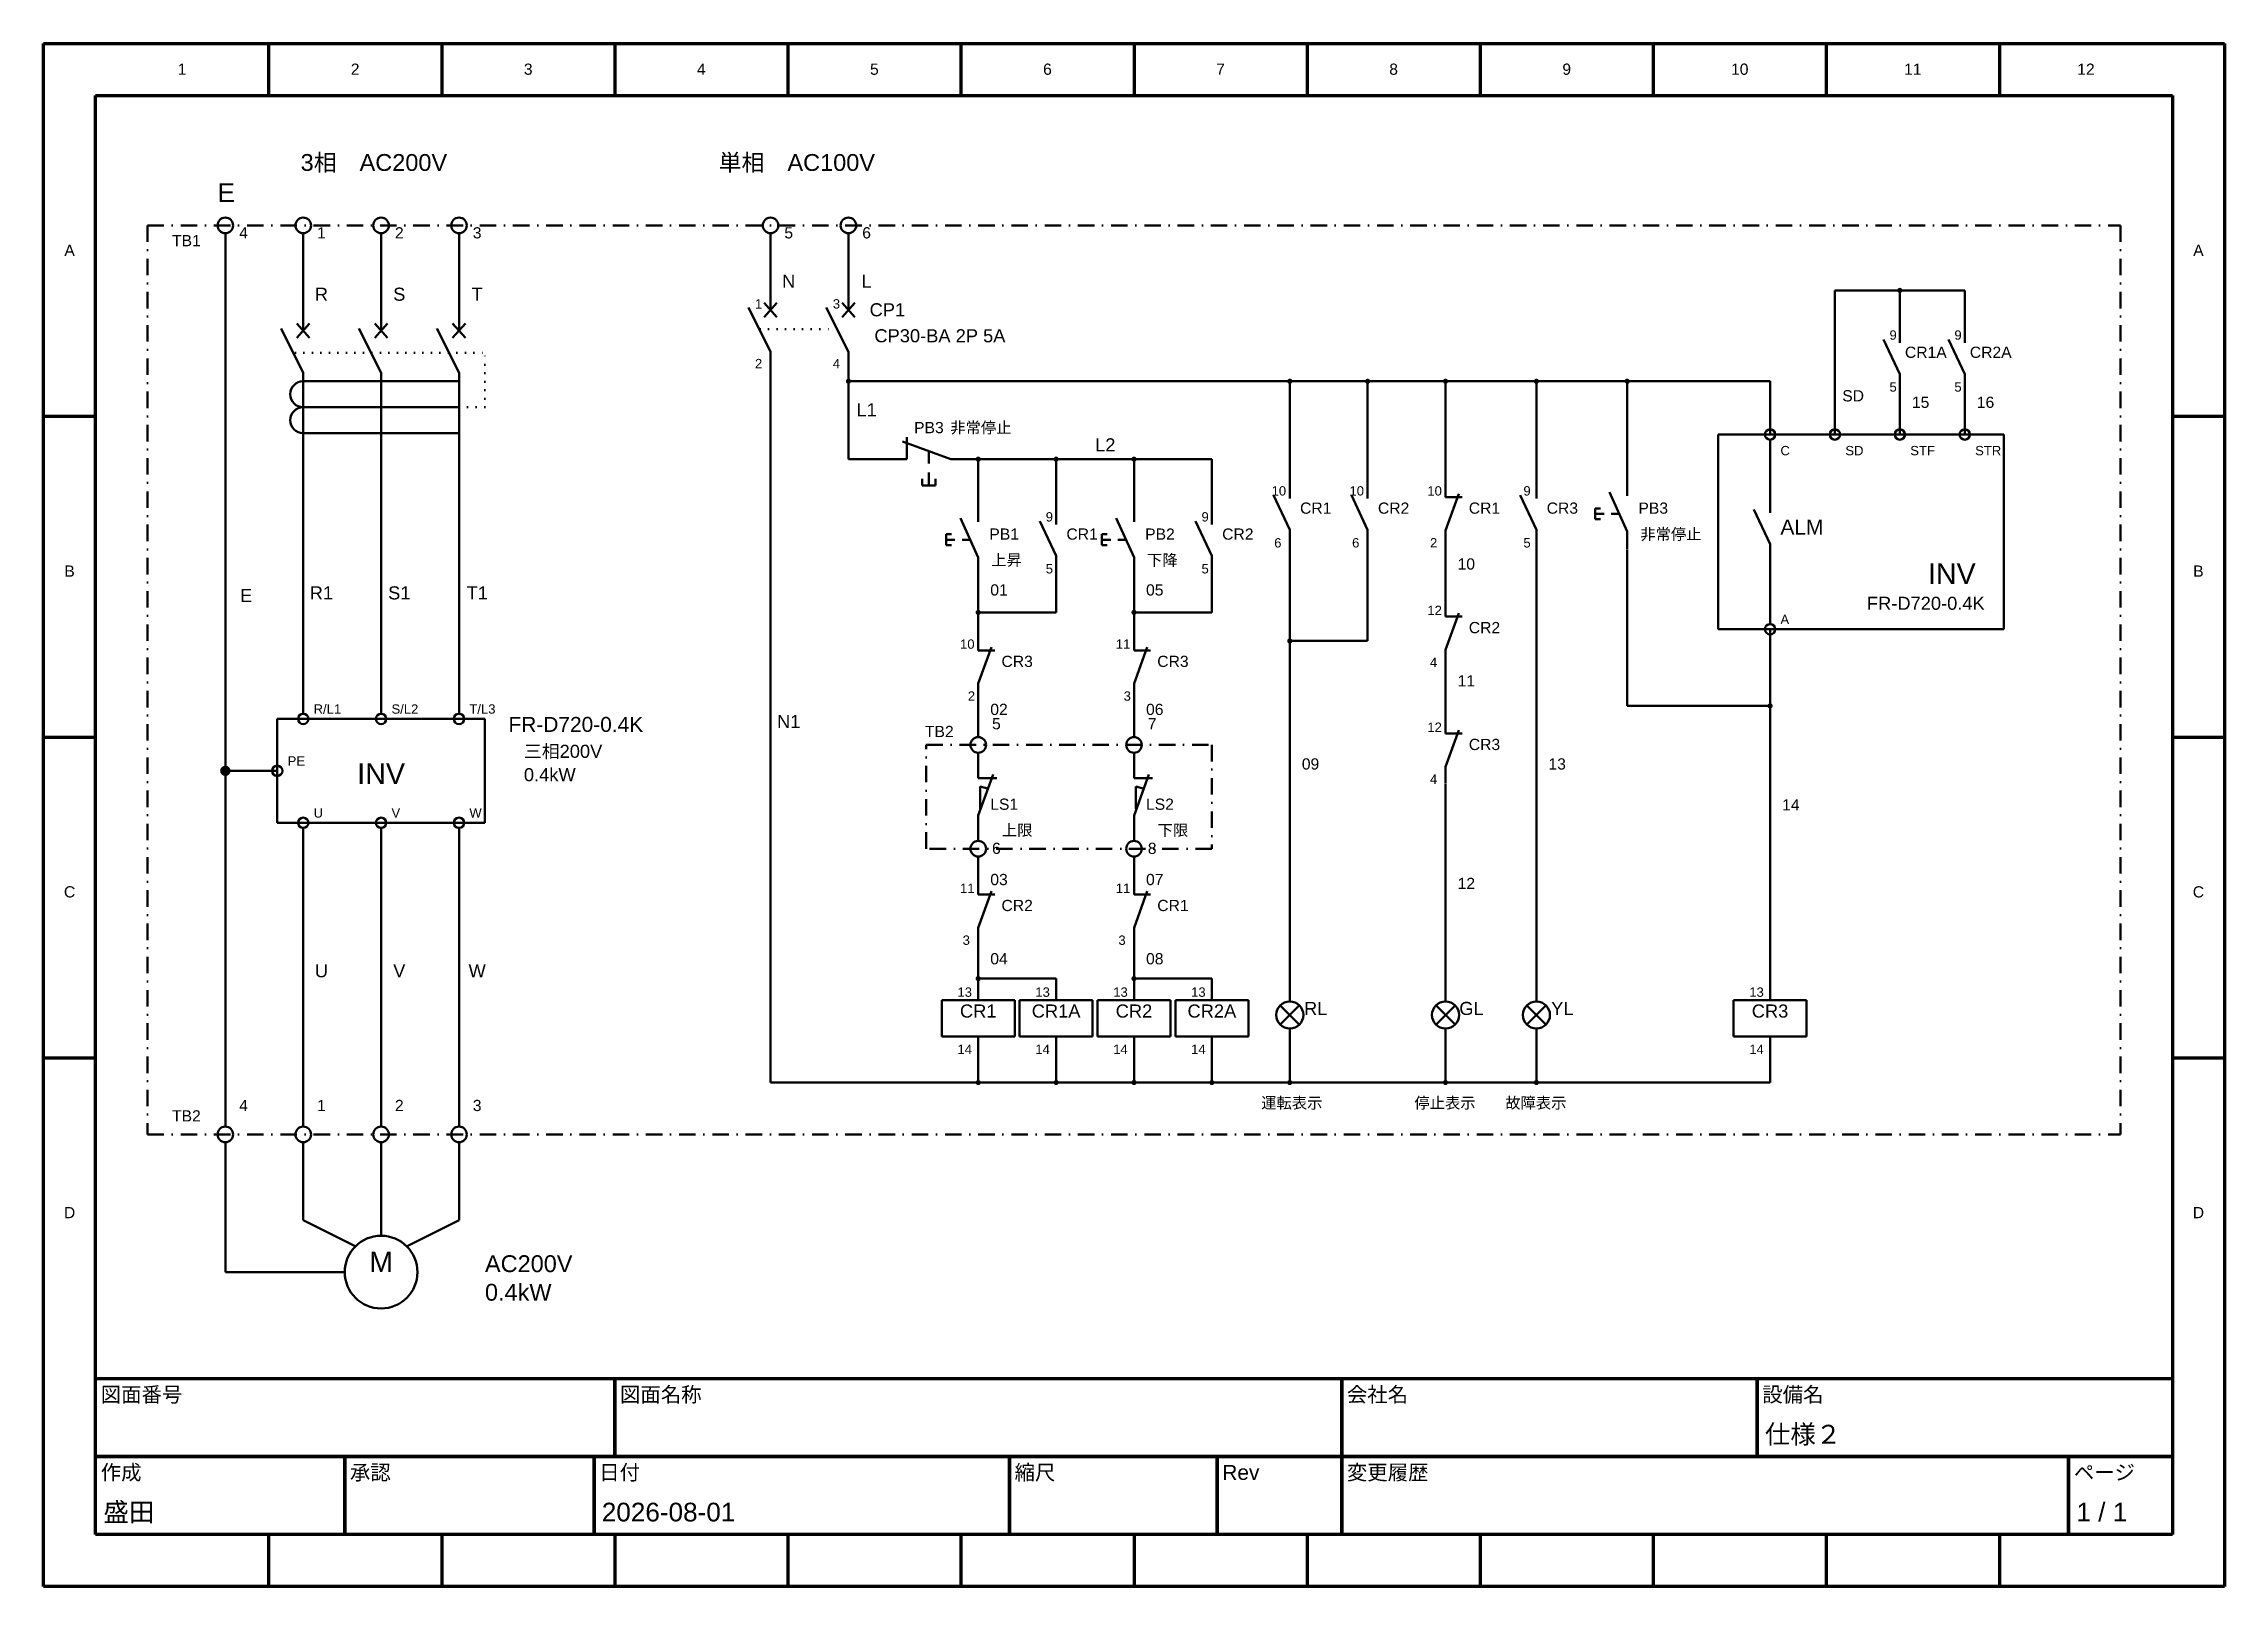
# Model space of a CAD drawing. Header units: millimetres. Extents: x 0 to 840, y 0 to 594.
import ezdxf
from ezdxf.enums import TextEntityAlignment as Align

# ---------------------------------------------------------------- set-up
doc = ezdxf.new("R2010")
doc.units = ezdxf.units.MM
doc.linetypes.add('DASHDOT', pattern=[12.7, 6.35, -3.175, 0, -3.175])
doc.linetypes.add('DOT', pattern=[3.175, 0, -3.175])
doc.layers.get('0').update_dxf_attribs({"linetype": 'CONTINUOUS', "lineweight": 35})
doc.layers.add('CIRCUIT', color=2, linetype='CONTINUOUS', lineweight=50)
doc.layers.add('FRAME', color=4, linetype='CONTINUOUS', lineweight=100)
doc.styles.get("Standard").update_dxf_attribs({"font": 'arial.ttf'})

# ---------------------------------------------------------------- blocks, each defined once
blk = doc.blocks.new('custom_msctfsfu_t61')
for p, q in [((-60, -20), (-60, 30)), ((-30, 0), (-30, 30)), ((0, -6), (0, 30)), ((30, 0), (30, 30)), ((-10, -10), (-30, 0)), ((-30, 0), (-30, 0)), ((10, -10), (30, 0)), ((30, 0), (30, 0)), ((-14, -20), (-60, -20))]:
    blk.add_line(p, q)
blk.add_circle((0, -20), 14)
blk = doc.blocks.new('custom_msbxi3vy_u8w')
for p, q in [((0, 20), (0, 40)), ((-36, 6), (-30, 6)), ((-36, 6), (-36, -6)), ((-36, 0), (-26, 0)), ((0, -20), (-20, 24)), ((-18, 0), (-9, 0)), ((-36, -6), (-30, -6)), ((0, -20), (0, -40))]:
    blk.add_line(p, q)
blk = doc.blocks.new('custom_msbxnsrr_9fd')
for p, q in [((0, 39), (0, 23)), ((-48, 23), (48, 23)), ((-48, -25), (-48, 23)), ((48, 23), (48, -25)), ((48, -25), (-48, -25)), ((0, -25), (0, -41))]:
    blk.add_line(p, q)
blk = doc.blocks.new('custom_mryh1kfx_dlh')
for p, q in [((0, 13), (0, 27)), ((0, -14), (-14, 16)), ((0, -14), (0, -27))]:
    blk.add_line(p, q)
blk = doc.blocks.new('custom_msc0tnf8_xh3')
for p, q in [((-14, 14), (14, -14)), ((14, 14), (-14, -14)), ((0, 20), (0, 30)), ((0, -30), (0, -20))]:
    blk.add_line(p, q)
blk.add_circle((0, 0), 20)
blk = doc.blocks.new('custom_msc103jp_uzb')
for p, q in [((0, 40), (0, 20)), ((0, -20), (16, 24)), ((0, 20), (20, 20)), ((0, -20), (0, -40))]:
    blk.add_line(p, q)
blk = doc.blocks.new('custom_msekru4r_trn')
for p, q in [((0, 40), (0, 20)), ((0, -20), (16, 24)), ((0, 20), (20, 20)), ((2, -13), (2, 11)), ((2, 11), (10, 9)), ((0, -20), (0, -40))]:
    blk.add_line(p, q)
blk = doc.blocks.new('custom_msemh9hr_ahw')
for p, q in [((-20, 0), (-20, 20)), ((-40, 0), (-20, 0)), ((20, 0), (-24, 16)), ((0, -4), (0, 7)), ((20, 0), (40, 0)), ((-6, -24), (-6, -18)), ((0, -24), (0, -12)), ((6, -24), (6, -18)), ((-6, -24), (6, -24))]:
    blk.add_line(p, q)
blk = doc.blocks.new('custom_mt57stff_0vh')
for p, q in [((-12.442, 10.208), (-7.558, 4.714)), ((-7.558, 10.208), (-12.442, 4.714)), ((-10, 15.701), (-10, 7.156)), ((17.558, 10.208), (22.442, 4.714)), ((22.442, 10.208), (17.558, 4.714)), ((20, 15.701), (20, 7.156)), ((-10, -8.714), (-18.545, 8.377)), ((20, -8.714), (11.455, 8.377)), ((-10, -8.714), (-10, -17.26)), ((20, -8.714), (20, -17.26))]:
    blk.add_line(p, q)
at = {"linetype": 'DOT'}
blk.add_line((-14, 0), (15, 0), dxfattribs=at)
blk = doc.blocks.new('custom_muajd69w_hi7')
for p, q in [((-40, 20), (40, 20)), ((-40, -20), (-40, 20)), ((40, 20), (40, -20)), ((40, -20), (-40, -20))]:
    blk.add_line(p, q)
for centre in [(-30, 20), (0, 20), (30, 20), (-40, 0), (-30, -20), (0, -20), (30, -20)]:
    blk.add_circle(centre, 2)
blk = doc.blocks.new('custom_muc0o9zb_dgj')
for p, q in [((-30, 27.701), (-30, 19.156)), ((0, 27.701), (0, 19.156)), ((30, 27.701), (30, 19.156)), ((-30, 3.286), (-38.545, 20.377)), ((-32.442, 22.208), (-27.558, 16.714)), ((-27.558, 22.208), (-32.442, 16.714)), ((0, 3.286), (-8.545, 20.377)), ((-2.442, 22.208), (2.442, 16.714)), ((2.442, 22.208), (-2.442, 16.714)), ((30, 3.286), (21.455, 20.377)), ((27.558, 22.208), (32.442, 16.714)), ((32.442, 22.208), (27.558, 16.714)), ((-30, 3.286), (-30, -30)), ((30, 0), (-30, 0)), ((0, 3.286), (0, -30)), ((30, 3.286), (30, -30)), ((30, -10), (-30, -10)), ((30, -20), (-30, -20))]:
    blk.add_line(p, q)
at = {"linetype": 'DOT'}
for p, q in [((-33, 11), (40, 11)), ((40, -10), (40, 11)), ((30, -10), (40, -10))]:
    blk.add_line(p, q, dxfattribs=at)
for centre in [(-30, -5), (-30, -15)]:
    blk.add_arc(centre, 5, 90, 270)
blk = doc.blocks.new('custom_mueugeai_v8q')
for p, q in [((-55, 37.5), (55, 37.5)), ((-55, -37.5), (-55, 37.5)), ((-35, 12.5), (-35, 35.5)), ((55, 37.5), (55, -37.5)), ((-35, -4.753), (-41.253, 8.646)), ((-35, 7.306), (-35, 13.559)), ((-35, -4.753), (-35, -10.559)), ((-35, -7.5), (-35, -35.5)), ((55, -37.5), (-55, -37.5))]:
    blk.add_line(p, q)
for centre in [(-35, 37.5), (-10, 37.5), (15, 37.5), (40, 37.5), (-35, -37.5)]:
    blk.add_circle(centre, 2)

msp = doc.modelspace()

# ---------------------------------------------------------------- hatches: boundary and pattern name
at = {"layer": 'CIRCUIT'}
h = msp.add_hatch(color=256, dxfattribs=at)
h.dxf.hatch_style = 1
edge = h.paths.add_edge_path()
edge.add_arc((715, 499), 1, 0, 360)
h = msp.add_hatch(color=256, dxfattribs=at)
h.dxf.hatch_style = 1
edge = h.paths.add_edge_path()
edge.add_arc((310, 464), 1, 0, 360)
h = msp.add_hatch(color=256, dxfattribs=at)
h.dxf.hatch_style = 1
edge = h.paths.add_edge_path()
edge.add_arc((480, 464), 1, 0, 360)
h = msp.add_hatch(color=256, dxfattribs=at)
h.dxf.hatch_style = 1
edge = h.paths.add_edge_path()
edge.add_arc((510, 464), 1, 0, 360)
h = msp.add_hatch(color=256, dxfattribs=at)
h.dxf.hatch_style = 1
edge = h.paths.add_edge_path()
edge.add_arc((540, 464), 1, 0, 360)
h = msp.add_hatch(color=256, dxfattribs=at)
h.dxf.hatch_style = 1
edge = h.paths.add_edge_path()
edge.add_arc((575, 464), 1, 0, 360)
h = msp.add_hatch(color=256, dxfattribs=at)
h.dxf.hatch_style = 1
edge = h.paths.add_edge_path()
edge.add_arc((610, 464), 1, 0, 360)
h = msp.add_hatch(color=256, dxfattribs=at)
h.dxf.hatch_style = 1
edge = h.paths.add_edge_path()
edge.add_arc((360, 434), 1, 0, 360)
h = msp.add_hatch(color=256, dxfattribs=at)
h.dxf.hatch_style = 1
edge = h.paths.add_edge_path()
edge.add_arc((390, 434), 1, 0, 360)
h = msp.add_hatch(color=256, dxfattribs=at)
h.dxf.hatch_style = 1
edge = h.paths.add_edge_path()
edge.add_arc((420, 434), 1, 0, 360)
h = msp.add_hatch(color=256, dxfattribs=at)
h.dxf.hatch_style = 1
edge = h.paths.add_edge_path()
edge.add_arc((360, 375), 1, 0, 360)
h = msp.add_hatch(color=256, dxfattribs=at)
h.dxf.hatch_style = 1
edge = h.paths.add_edge_path()
edge.add_arc((420, 375), 1, 0, 360)
h = msp.add_hatch(color=256, dxfattribs=at)
h.dxf.hatch_style = 1
edge = h.paths.add_edge_path()
edge.add_arc((480, 364), 1, 0, 360)
h = msp.add_hatch(color=256, dxfattribs=at)
h.dxf.hatch_style = 1
edge = h.paths.add_edge_path()
edge.add_arc((665, 339), 1, 0, 360)
h = msp.add_hatch(color=256, dxfattribs=at)
h.dxf.hatch_style = 1
edge = h.paths.add_edge_path()
edge.add_arc((70, 314), 2, 0, 360)
h = msp.add_hatch(color=256, dxfattribs=at)
h.dxf.hatch_style = 1
edge = h.paths.add_edge_path()
edge.add_arc((360, 234), 1, 0, 360)
h = msp.add_hatch(color=256, dxfattribs=at)
h.dxf.hatch_style = 1
edge = h.paths.add_edge_path()
edge.add_arc((420, 234), 1, 0, 360)
h = msp.add_hatch(color=256, dxfattribs=at)
h.dxf.hatch_style = 1
edge = h.paths.add_edge_path()
edge.add_arc((360, 194), 1, 0, 360)
h = msp.add_hatch(color=256, dxfattribs=at)
h.dxf.hatch_style = 1
edge = h.paths.add_edge_path()
edge.add_arc((390, 194), 1, 0, 360)
h = msp.add_hatch(color=256, dxfattribs=at)
h.dxf.hatch_style = 1
edge = h.paths.add_edge_path()
edge.add_arc((420, 194), 1, 0, 360)
h = msp.add_hatch(color=256, dxfattribs=at)
h.dxf.hatch_style = 1
edge = h.paths.add_edge_path()
edge.add_arc((450, 194), 1, 0, 360)
h = msp.add_hatch(color=256, dxfattribs=at)
h.dxf.hatch_style = 1
edge = h.paths.add_edge_path()
edge.add_arc((480, 194), 1, 0, 360)
h = msp.add_hatch(color=256, dxfattribs=at)
h.dxf.hatch_style = 1
edge = h.paths.add_edge_path()
edge.add_arc((540, 194), 1, 0, 360)
h = msp.add_hatch(color=256, dxfattribs=at)
h.dxf.hatch_style = 1
edge = h.paths.add_edge_path()
edge.add_arc((575, 194), 1, 0, 360)

# ---------------------------------------------------------------- linework, layer by layer
at = {"layer": 'CIRCUIT', "linetype": 'DASHDOT'}
for p, q in [((40, 524), (800, 524)), ((40, 524), (40, 174)), ((800, 524), (800, 174)), ((340, 324), (450, 324)), ((340, 284), (340, 324)), ((450, 324), (450, 284)), ((450, 284), (340, 284)), ((40, 174), (800, 174))]:
    msp.add_line(p, q, dxfattribs=at)
at = {"layer": 'CIRCUIT'}
for p, q in [((70, 521), (70, 177)), ((100, 521), (100, 489)), ((130, 521), (130, 489)), ((160, 521), (160, 489)), ((170, 524), (170, 524)), ((280, 521), (280, 499)), ((310, 521), (310, 499)), ((690, 443.5), (690, 499)), ((690, 499), (740, 499)), ((715, 484), (715, 499)), ((740, 484), (740, 499)), ((280, 467), (280, 194)), ((310, 467), (310, 434)), ((311, 464), (665, 464)), ((480, 464), (480, 424)), ((510, 464), (510, 424)), ((540, 464), (540, 424)), ((575, 464), (575, 424)), ((610, 464), (610, 424)), ((665, 464), (665, 444)), ((715, 464), (715, 443.5)), ((740, 464), (740, 443.5)), ((100, 434), (100, 336)), ((130, 434), (130, 336)), ((160, 434), (160, 336)), ((310, 434), (325, 434)), ((357.879, 434), (450, 434)), ((360, 434), (360, 416)), ((390, 433), (390, 413)), ((420, 434), (420, 416)), ((450, 434), (450, 413)), ((510, 404), (510, 364)), ((540, 404), (540, 379)), ((480, 401), (480, 228)), ((575, 401), (575, 228)), ((610, 399), (610, 339)), ((360, 390), (360, 363)), ((390, 391), (390, 375)), ((420, 390), (420, 363)), ((450, 391), (450, 375)), ((360, 375), (390, 375)), ((420, 375), (450, 375)), ((510, 364), (480, 364)), ((665, 368.5), (665, 229)), ((540, 359), (540, 334)), ((360, 344), (360, 327)), ((420, 344), (420, 327)), ((665, 339), (610, 339)), ((360, 314), (360, 321)), ((420, 321), (420, 314)), ((90, 314), (70, 314)), ((540, 309), (540, 228)), ((360, 287), (360, 294)), ((420, 294), (420, 287)), ((100, 292), (100, 177)), ((130, 292), (130, 177)), ((160, 292), (160, 177)), ((360, 281), (360, 269)), ((420, 281), (420, 269)), ((360, 249), (360, 230)), ((420, 249), (420, 230)), ((360, 234), (390, 234)), ((390, 234), (390, 229)), ((420, 234), (450, 234)), ((450, 234), (450, 229)), ((480, 212.155), (480, 194)), ((540, 212.155), (540, 194)), ((575, 212.155), (575, 194)), ((360, 194), (360, 207)), ((390, 194), (390, 207)), ((420, 194), (420, 207)), ((420, 207), (420, 194)), ((450, 194), (450, 207)), ((665, 209), (665, 194)), ((280, 194), (665, 194))]:
    msp.add_line(p, q, dxfattribs=at)
for centre in [(70, 524), (100, 524), (130, 524), (160, 524), (280, 524), (310, 524), (360, 324), (420, 324), (360, 284), (420, 284), (70, 174), (100, 174), (130, 174), (160, 174)]:
    msp.add_circle(centre, 3, dxfattribs=at)
at = {"layer": 'FRAME'}
for p, q in [((0, 594), (840, 594)), ((0, 0), (0, 594)), ((86.667, 594), (86.667, 574)), ((153.333, 594), (153.333, 574)), ((220, 594), (220, 574)), ((286.667, 594), (286.667, 574)), ((353.333, 594), (353.333, 574)), ((420, 594), (420, 574)), ((486.667, 594), (486.667, 574)), ((553.333, 594), (553.333, 574)), ((620, 594), (620, 574)), ((686.667, 594), (686.667, 574)), ((753.333, 594), (753.333, 574)), ((840, 594), (840, 0)), ((20, 574), (820, 574)), ((20, 20), (20, 574)), ((820, 574), (820, 20)), ((0, 450.5), (20, 450.5)), ((820, 450.5), (840, 450.5)), ((0, 327), (20, 327)), ((820, 327), (840, 327)), ((0, 203.5), (20, 203.5)), ((820, 203.5), (840, 203.5)), ((20, 80), (820, 80)), ((20, 80), (220, 80)), ((20, 50), (20, 80)), ((220, 80), (220, 50)), ((220, 80), (500, 80)), ((220, 50), (220, 80)), ((500, 80), (500, 50)), ((500, 80), (660, 80)), ((500, 50), (500, 80)), ((660, 80), (660, 50)), ((660, 80), (820, 80)), ((660, 50), (660, 80)), ((820, 80), (820, 50)), ((220, 50), (20, 50)), ((20, 50), (116, 50)), ((20, 20), (20, 50)), ((116, 50), (116, 20)), ((116, 50), (212, 50)), ((116, 20), (116, 50)), ((212, 50), (212, 20)), ((212, 50), (372, 50)), ((212, 20), (212, 50)), ((500, 50), (220, 50)), ((372, 50), (372, 20)), ((372, 50), (452, 50)), ((372, 20), (372, 50)), ((452, 50), (452, 20)), ((452, 50), (500, 50)), ((452, 20), (452, 50)), ((660, 50), (500, 50)), ((500, 50), (500, 20)), ((500, 50), (780, 50)), ((500, 20), (500, 50)), ((820, 50), (660, 50)), ((780, 50), (780, 20)), ((780, 50), (820, 50)), ((780, 20), (780, 50)), ((820, 50), (820, 20)), ((820, 20), (20, 20)), ((116, 20), (20, 20)), ((86.667, 20), (86.667, 0)), ((212, 20), (116, 20)), ((153.333, 20), (153.333, 0)), ((372, 20), (212, 20)), ((220, 20), (220, 0)), ((286.667, 20), (286.667, 0)), ((353.333, 20), (353.333, 0)), ((452, 20), (372, 20)), ((420, 20), (420, 0)), ((500, 20), (452, 20)), ((486.667, 20), (486.667, 0)), ((780, 20), (500, 20)), ((553.333, 20), (553.333, 0)), ((620, 20), (620, 0)), ((686.667, 20), (686.667, 0)), ((753.333, 20), (753.333, 0)), ((820, 20), (780, 20)), ((840, 0), (0, 0))]:
    msp.add_line(p, q, dxfattribs=at)

# ---------------------------------------------------------------- block references
at = {"layer": 'CIRCUIT'}
for name, p in [('custom_mt57stff_0vh', (290, 484)), ('custom_muc0o9zb_dgj', (130, 464)), ('custom_mueugeai_v8q', (700, 406)), ('custom_muajd69w_hi7', (130, 314)), ('custom_msctfsfu_t61', (130, 141))]:
    msp.add_blockref(name, p, dxfattribs=at)
for name, p, xscale, yscale in [('custom_mryh1kfx_dlh', (715, 473), 0.4466220154377728, 0.4466220154377728), ('custom_mryh1kfx_dlh', (740, 473), 0.4466220154377728, 0.4466220154377728), ('custom_msemh9hr_ahw', (341, 434), 0.42197211657272427, 0.42197211657272427), ('custom_mryh1kfx_dlh', (480, 413), 0.4466220154377728, 0.4466220154377728), ('custom_mryh1kfx_dlh', (510, 413), 0.4466220154377728, 0.4466220154377728), ('custom_msc103jp_uzb', (540, 413), 0.31973327714577005, 0.31973327714577005), ('custom_mryh1kfx_dlh', (575, 413), 0.4466220154377728, 0.4466220154377728), ('custom_msbxi3vy_u8w', (610, 413), 0.34439645029269905, 0.34439645029269905), ('custom_msbxi3vy_u8w', (360, 403), 0.34439645029269905, 0.34439645029269905), ('custom_mryh1kfx_dlh', (390, 403), 0.4466220154377728, 0.4466220154377728), ('custom_msbxi3vy_u8w', (420, 403), 0.34439645029269905, 0.34439645029269905), ('custom_mryh1kfx_dlh', (450, 403), 0.4466220154377728, 0.4466220154377728), ('custom_msc103jp_uzb', (540, 367), 0.31973327714577005, 0.31973327714577005), ('custom_msc103jp_uzb', (360, 354), 0.31973327714577005, 0.31973327714577005), ('custom_msc103jp_uzb', (420, 354), 0.31973327714577005, 0.31973327714577005), ('custom_msc103jp_uzb', (540, 322), 0.31973327714577005, 0.31973327714577005), ('custom_msekru4r_trn', (360, 304), 0.3594667570422886, 0.3594667570422886), ('custom_msekru4r_trn', (420, 304), 0.3594667570422886, 0.3594667570422886), ('custom_msc103jp_uzb', (360, 260), 0.31973327714577005, 0.31973327714577005), ('custom_msc103jp_uzb', (420, 260), 0.31973327714577005, 0.31973327714577005), ('custom_msbxnsrr_9fd', (360, 219), 0.29320578164550787, 0.29320578164550787), ('custom_msbxnsrr_9fd', (390, 219), 0.29320578164550787, 0.29320578164550787), ('custom_msbxnsrr_9fd', (420, 219), 0.29320578164550787, 0.29320578164550787), ('custom_msbxnsrr_9fd', (450, 219), 0.29320578164550787, 0.29320578164550787), ('custom_msc0tnf8_xh3', (480, 220), 0.26150771159412706, 0.26150771159412706), ('custom_msc0tnf8_xh3', (540, 220), 0.26150771159412706, 0.26150771159412706), ('custom_msc0tnf8_xh3', (575, 220), 0.26150771159412706, 0.26150771159412706), ('custom_msbxnsrr_9fd', (665, 219), 0.29320578164550787, 0.29320578164550787)]:
    msp.add_blockref(name, p, dxfattribs=dict(at, xscale=xscale, yscale=yscale))

# ---------------------------------------------------------------- texts
for s, height, p in [('3相\u3000AC200V', 6.48, (99, 545)), ('単相\u3000AC100V', 6.48, (260, 545)), ('E', 7.2, (67, 533)), ('1', 3.6, (274, 492)), ('3', 3.6, (304, 492)), ('CP30-BA 2P 5A', 5.04, (320, 479)), ('9', 3.6, (711, 480)), ('9', 3.6, (736, 480)), ('2', 3.6, (274, 469)), ('4', 3.6, (304, 469)), ('5', 3.6, (711, 460)), ('5', 3.6, (736, 460)), ('C', 3.6, (669, 435.5)), ('SD', 3.6, (694, 435.5)), ('STF', 3.6, (719, 435.5)), ('STR', 3.6, (744, 435.5)), ('10', 3.6, (473, 420)), ('10', 3.6, (503, 420)), ('10', 3.6, (533, 420)), ('9', 3.6, (570, 420)), ('9', 3.6, (386, 410)), ('9', 3.6, (446, 410)), ('6', 3.6, (474, 400)), ('6', 3.6, (504, 400)), ('2', 3.6, (534, 400)), ('5', 3.6, (570, 400)), ('非常停止', 4.32, (615, 403)), ('ALM', 5.76, (669, 405)), ('上昇', 4.32, (365, 393)), ('下降', 4.32, (425, 393)), ('5', 3.6, (386, 390)), ('5', 3.6, (446, 390)), ('12', 3.6, (533, 374)), ('A', 3.6, (669, 370.5)), ('10', 3.6, (353, 361)), ('11', 3.6, (413, 361)), ('4', 3.6, (534, 354)), ('2', 3.6, (356, 341)), ('3', 3.6, (416, 341)), ('R/L1', 3.6, (104, 336)), ('S/L2', 3.6, (134, 336)), ('T/L3', 3.6, (164, 336)), ('12', 3.6, (533, 329)), ('PE', 3.6, (94, 316)), ('三相200V', 5.04, (185, 319)), ('0.4kW', 5.04, (185, 310)), ('4', 3.6, (534, 309)), ('U', 3.6, (104, 296)), ('V', 3.6, (134, 296)), ('W', 3.6, (164, 296)), ('11', 3.6, (353, 267)), ('11', 3.6, (413, 267)), ('3', 3.6, (354, 247)), ('3', 3.6, (414, 247)), ('13', 3.6, (352, 227)), ('13', 3.6, (382, 227)), ('13', 3.6, (412, 227)), ('13', 3.6, (442, 227)), ('13', 3.6, (657, 227)), ('14', 3.6, (352, 205)), ('14', 3.6, (382, 205)), ('14', 3.6, (412, 205)), ('14', 3.6, (442, 205)), ('14', 3.6, (657, 205)), ('運転表示', 4.32, (469, 184)), ('停止表示', 4.32, (528, 184)), ('故障表示', 4.32, (563, 184)), ('AC200V', 6.48, (170, 121)), ('0.4kW', 6.48, (170, 110))]:
    msp.add_text(s, height=height, dxfattribs=at).set_placement(p)
for s, height, p in [('4', 4.32, (77, 519)), ('1', 4.32, (107, 519)), ('2', 4.32, (137, 519)), ('3', 4.32, (167, 519)), ('5', 4.32, (287, 519)), ('6', 4.32, (317, 519)), ('TB1', 4.32, (55, 516)), ('N', 5.04, (287, 500)), ('L', 5.04, (317, 500)), ('R', 5.04, (107, 495)), ('S', 5.04, (137, 495)), ('T', 5.04, (167, 495)), ('CP1', 5.04, (325, 489)), ('CR1A', 4.32, (725, 473)), ('CR2A', 4.32, (750, 473)), ('L1', 5.04, (317, 450.5)), ('SD', 4.32, (697, 456.25)), ('15', 4.32, (723, 453.75)), ('16', 4.32, (748, 453.75)), ('PB3', 4.32, (341, 444)), ('非常停止', 4.32, (361, 444)), ('L2', 5.04, (408.939, 437)), ('CR1', 4.32, (490, 413)), ('CR2', 4.32, (520, 413)), ('CR1', 4.32, (555, 413)), ('CR3', 4.32, (585, 413)), ('PB3', 4.32, (620, 413)), ('PB1', 4.32, (370, 403)), ('CR1', 4.32, (400, 403)), ('PB2', 4.32, (430, 403)), ('CR2', 4.32, (460, 403)), ('10', 4.32, (548, 391.5)), ('INV', 7.92, (735, 386)), ('E', 5.04, (78, 379)), ('R1', 5.04, (107, 380)), ('S1', 5.04, (137, 380)), ('T1', 5.04, (167, 380)), ('01', 4.32, (368, 381.5)), ('05', 4.32, (428, 381.5)), ('FR-D720-0.4K', 5.04, (725, 376)), ('CR2', 4.32, (555, 367)), ('CR3', 4.32, (375, 354)), ('CR3', 4.32, (435, 354)), ('11', 4.32, (548, 346.5)), ('02', 4.32, (368, 335.5)), ('06', 4.32, (428, 335.5)), ('FR-D720-0.4K', 5.76, (205, 329)), ('N1', 5.04, (287, 330.5)), ('TB2', 4.32, (345, 327)), ('5', 4.32, (367, 330)), ('7', 4.32, (427, 330)), ('CR3', 4.32, (555, 322)), ('INV', 7.92, (130, 309)), ('09', 4.32, (488, 314.5)), ('13', 4.32, (583, 314.5)), ('LS1', 4.32, (370, 299)), ('LS2', 4.32, (430, 299)), ('14', 4.32, (673, 298.75)), ('6', 4.32, (367, 282)), ('上限', 4.32, (375, 289)), ('8', 4.32, (427, 282)), ('下限', 4.32, (435, 289)), ('03', 4.32, (368, 270)), ('07', 4.32, (428, 270)), ('12', 4.32, (548, 268.5)), ('CR2', 4.32, (375, 260)), ('CR1', 4.32, (435, 260)), ('04', 4.32, (368, 239.5)), ('08', 4.32, (428, 239.5)), ('U', 5.04, (107, 234.5)), ('V', 5.04, (137, 234.5)), ('W', 5.04, (167, 234.5)), ('CR1', 5.04, (360, 219)), ('CR1A', 5.04, (390, 219)), ('CR2', 5.04, (420, 219)), ('CR2A', 5.04, (450, 219)), ('RL', 5.04, (490, 220)), ('GL', 5.04, (550, 220)), ('YL', 5.04, (585, 220)), ('CR3', 5.04, (665, 219)), ('4', 4.32, (77, 183)), ('1', 4.32, (107, 183)), ('2', 4.32, (137, 183)), ('3', 4.32, (167, 183)), ('TB2', 4.32, (55, 179)), ('M', 7.92, (130, 121))]:
    msp.add_text(s, height=height, dxfattribs=at).set_placement(p, align=Align.CENTER)
at = {"layer": 'FRAME'}
for s, p in [('1', (53.333, 582)), ('2', (120, 582)), ('3', (186.667, 582)), ('4', (253.333, 582)), ('5', (320, 582)), ('6', (386.667, 582)), ('7', (453.333, 582)), ('8', (520, 582)), ('9', (586.667, 582)), ('10', (653.333, 582)), ('11', (720, 582)), ('12', (786.667, 582)), ('A', (10, 512.25)), ('A', (830, 512.25)), ('B', (10, 388.75)), ('B', (830, 388.75)), ('C', (10, 265.25)), ('C', (830, 265.25)), ('D', (10, 141.75)), ('D', (830, 141.75))]:
    msp.add_text(s, height=4.32, dxfattribs=at).set_placement(p, align=Align.CENTER)
for s, height, p in [('図面番号', 5.76, (22, 71)), ('図面名称', 5.76, (222, 71)), ('会社名', 5.76, (502, 71)), ('設備名', 5.76, (662, 71)), ('仕様２', 7.2, (663, 55)), ('作成', 5.76, (22, 41)), ('承認', 5.76, (118, 41)), ('日付', 5.76, (214, 41)), ('縮尺', 5.76, (374, 41)), ('Rev', 5.76, (454, 41)), ('変更履歴', 5.76, (502, 41)), ('ページ', 5.76, (782, 41)), ('盛田', 7.2, (23, 25)), ('2026-08-01', 7.2, (215, 25)), ('1 / 1', 7.2, (783, 25))]:
    msp.add_text(s, height=height, dxfattribs=at).set_placement(p)

doc.saveas('drawing.dxf')
